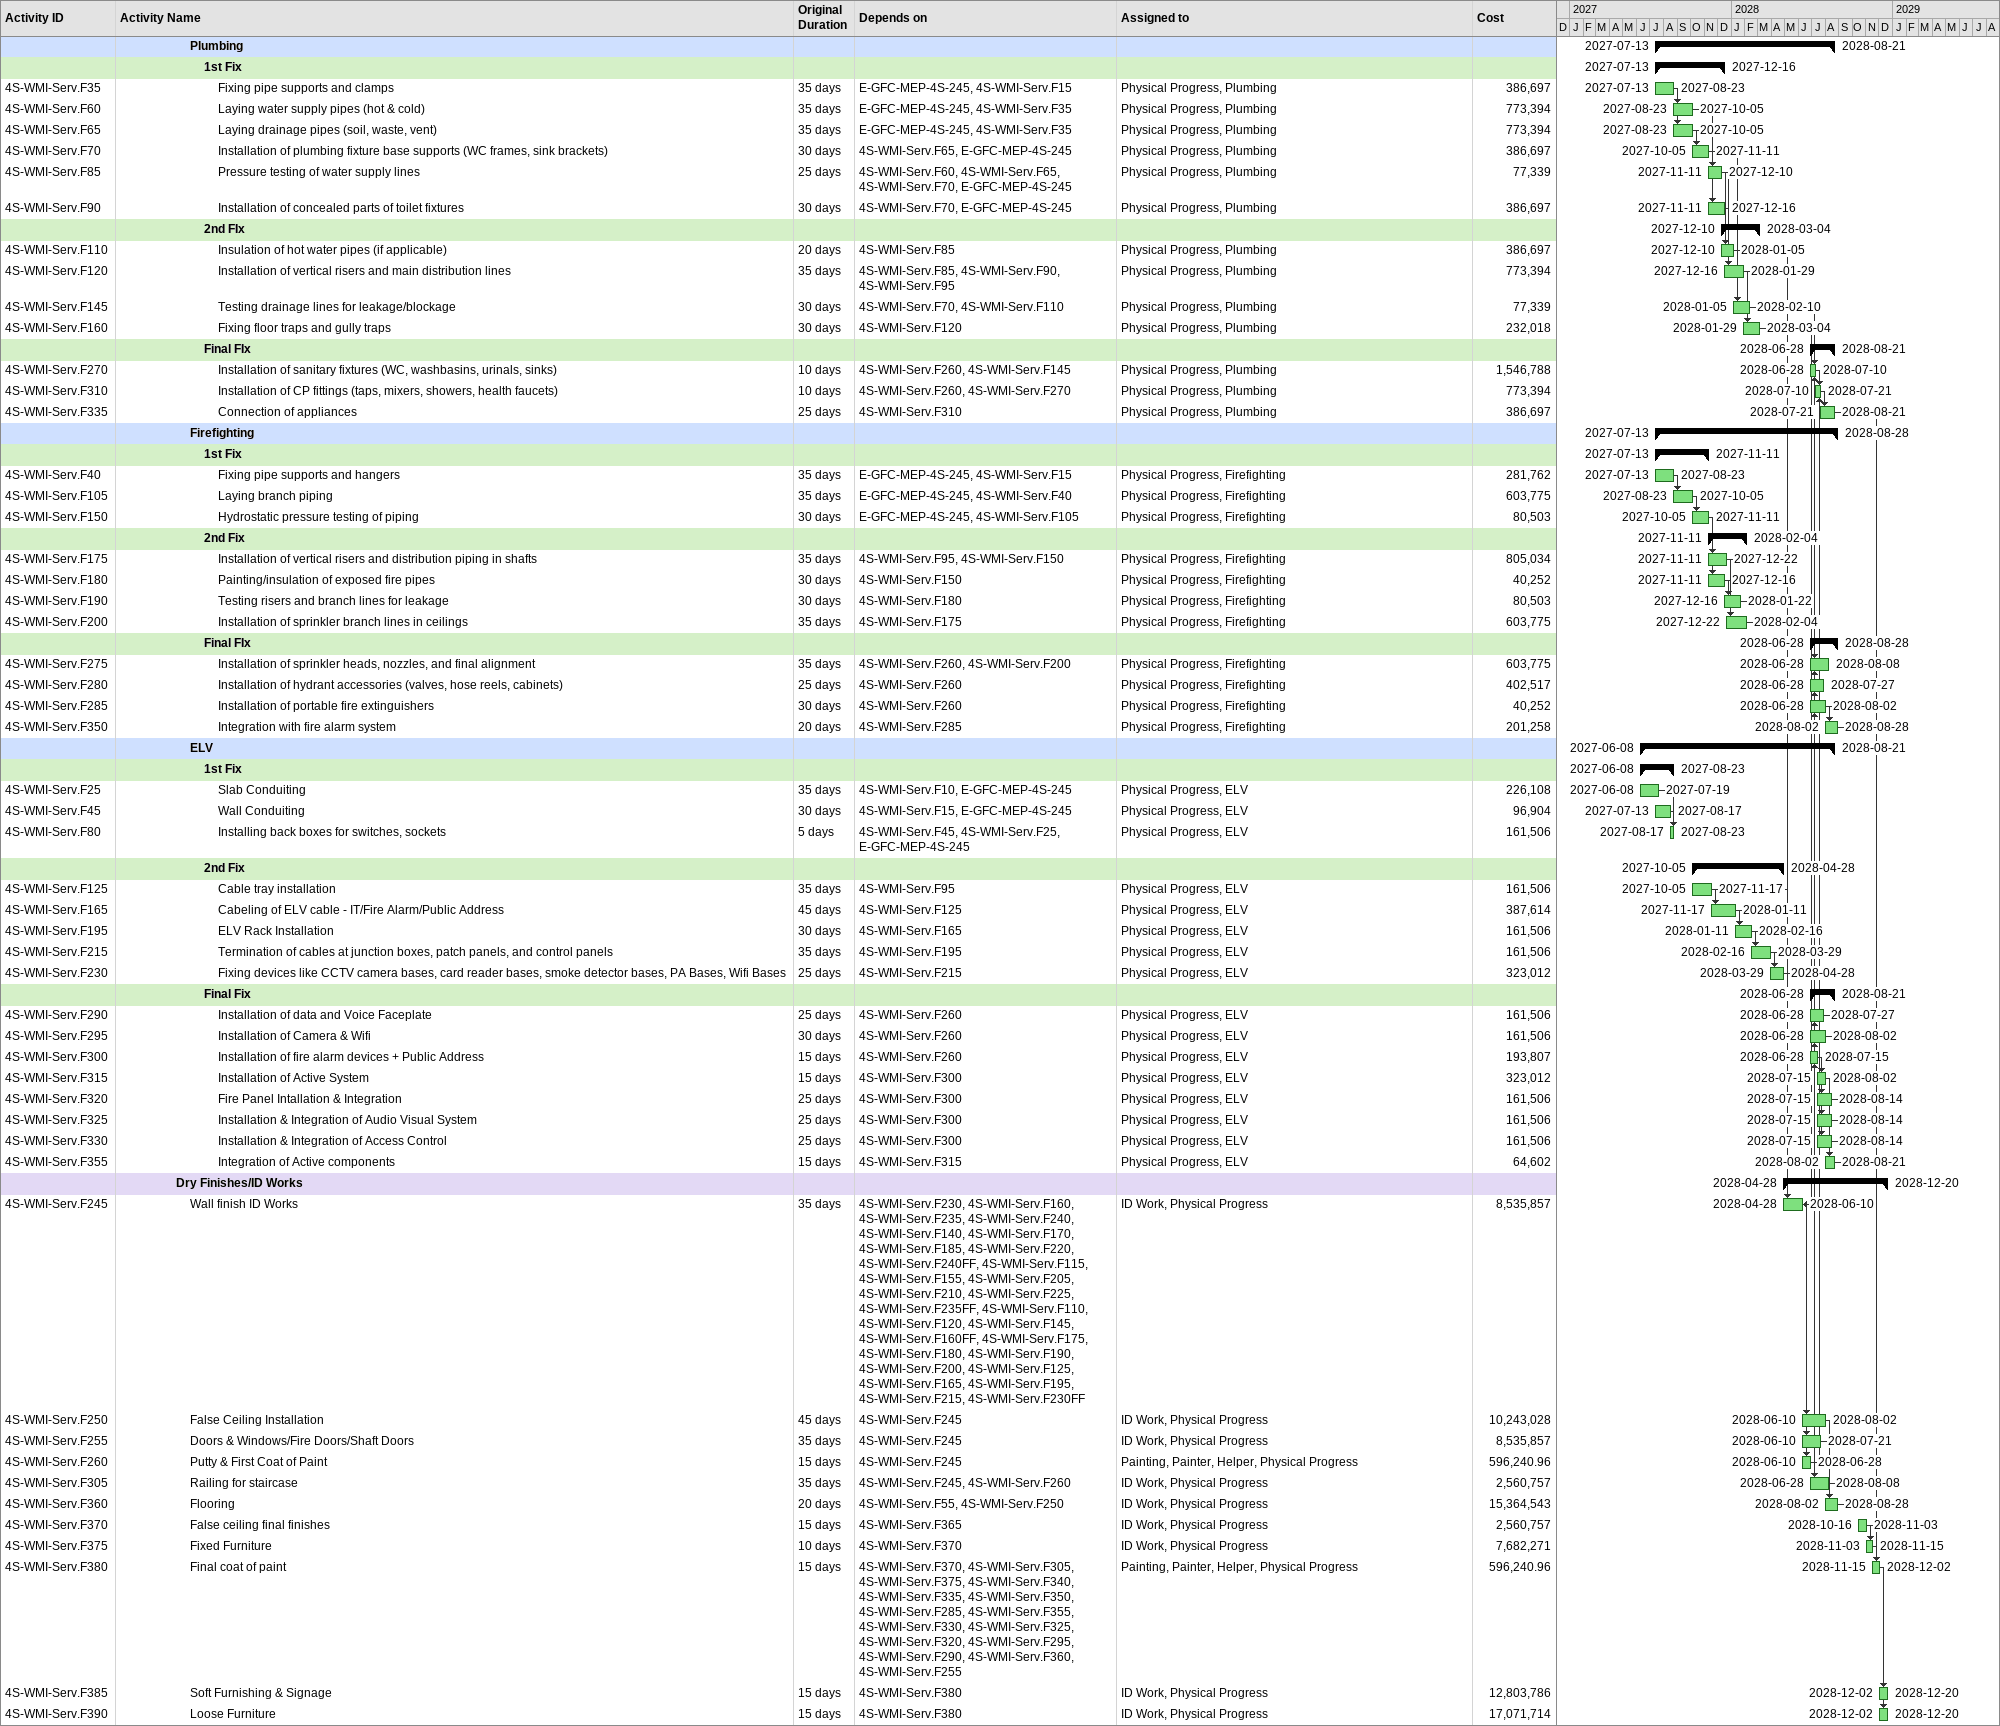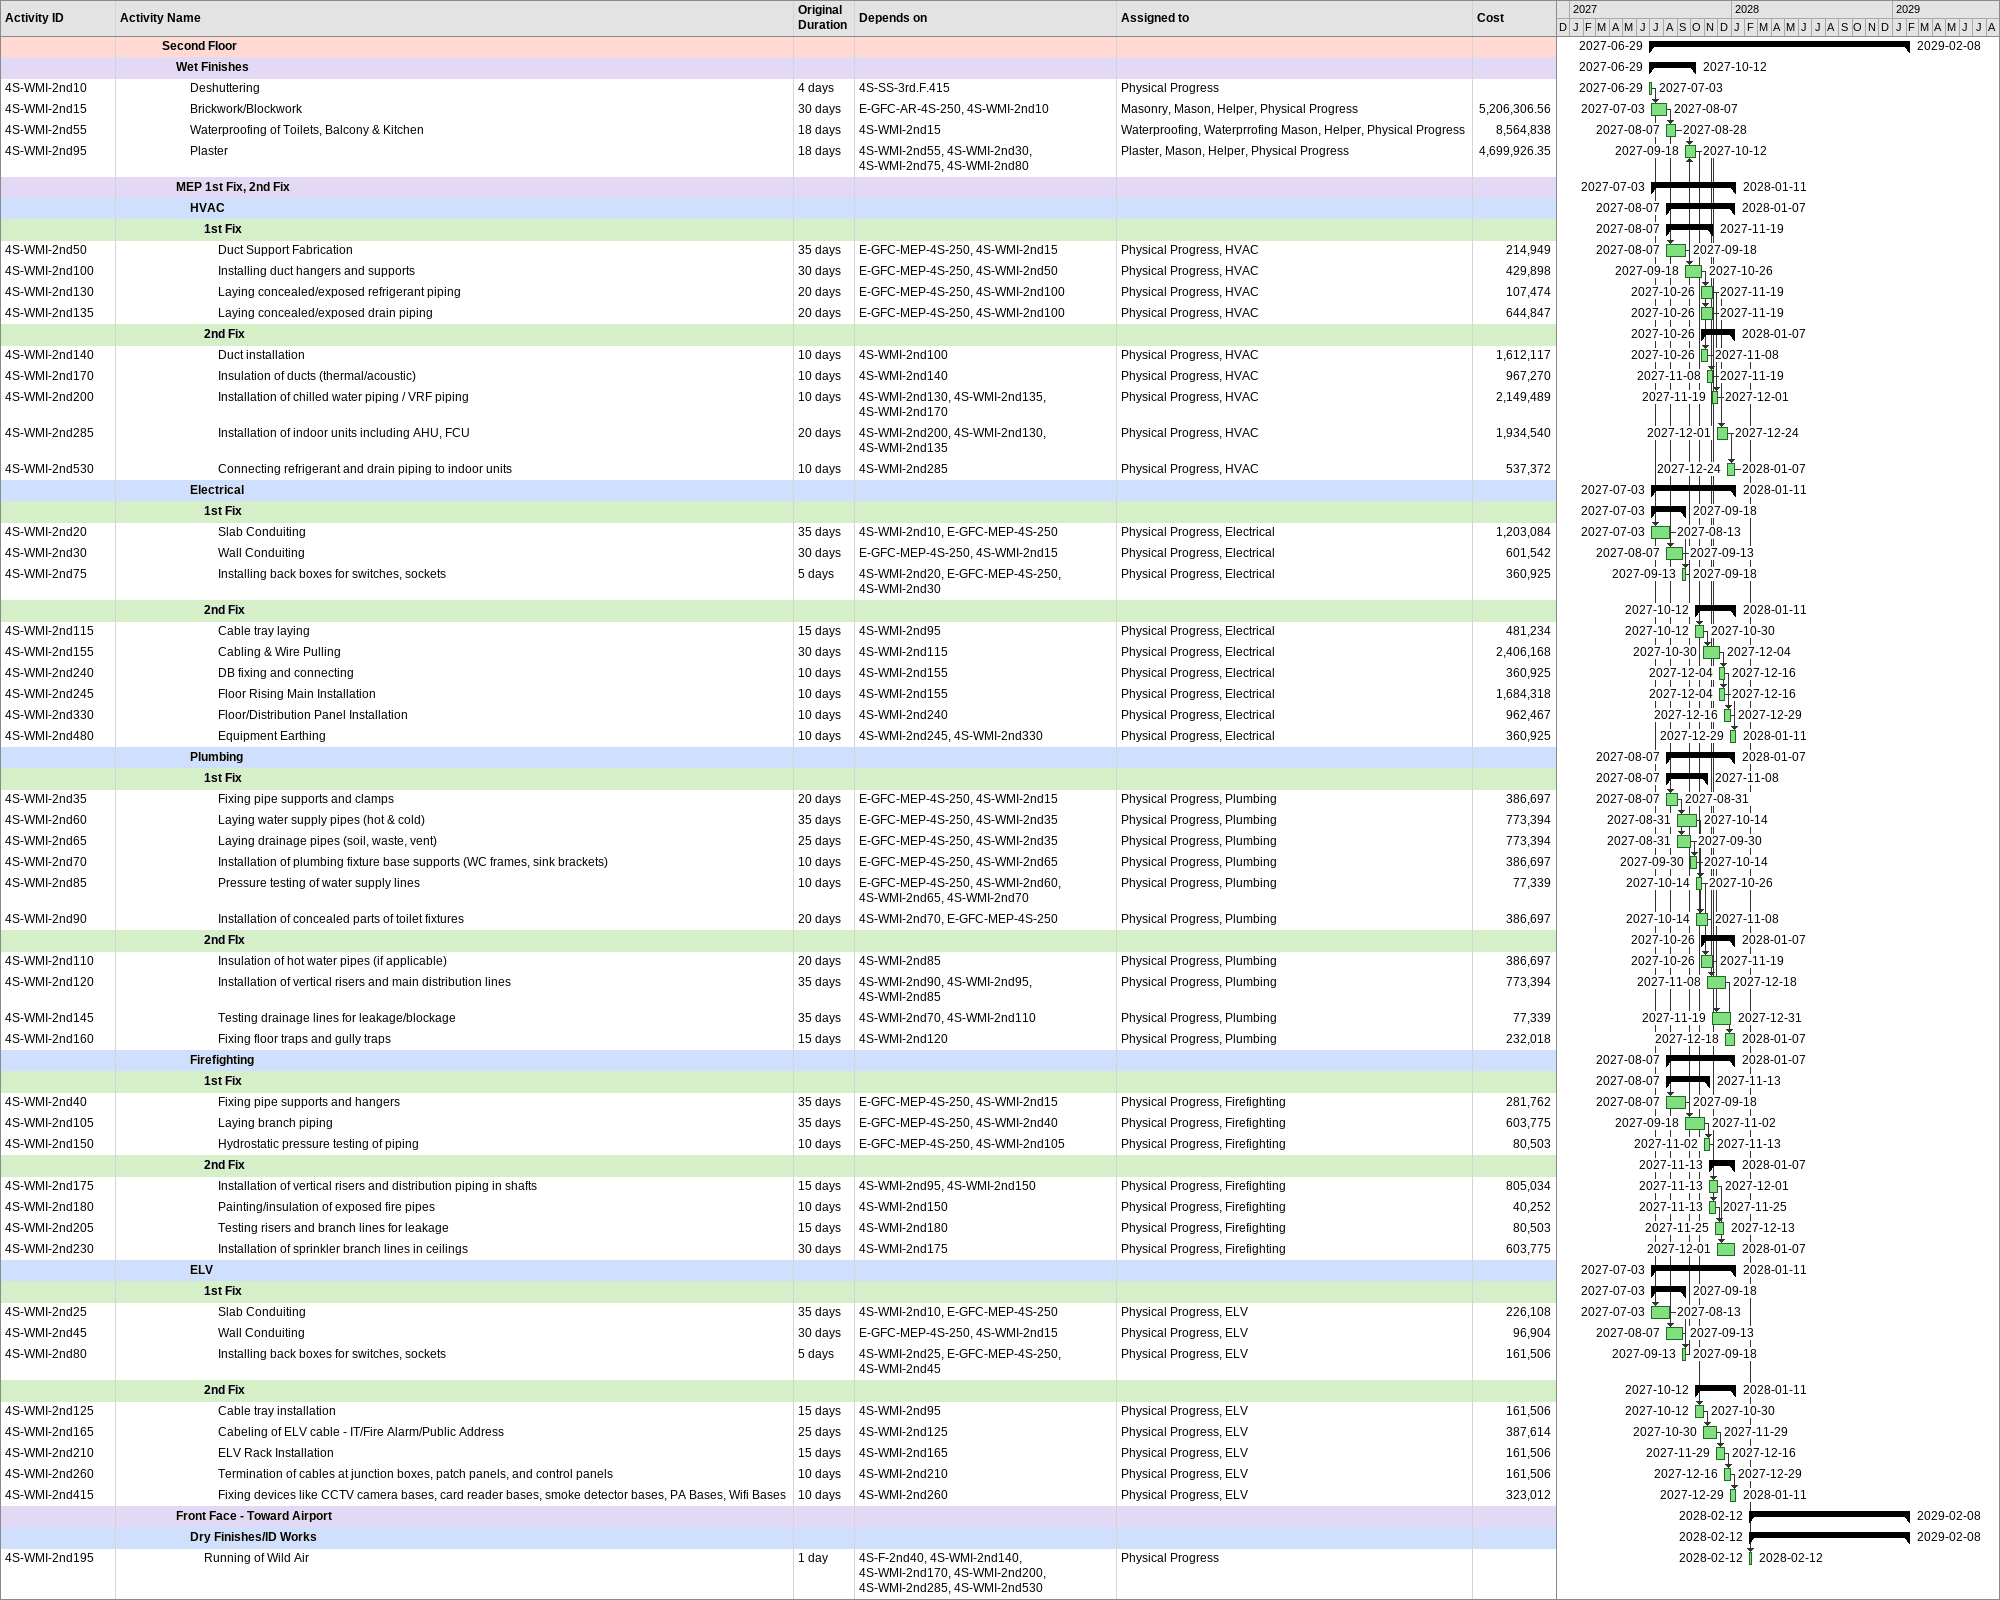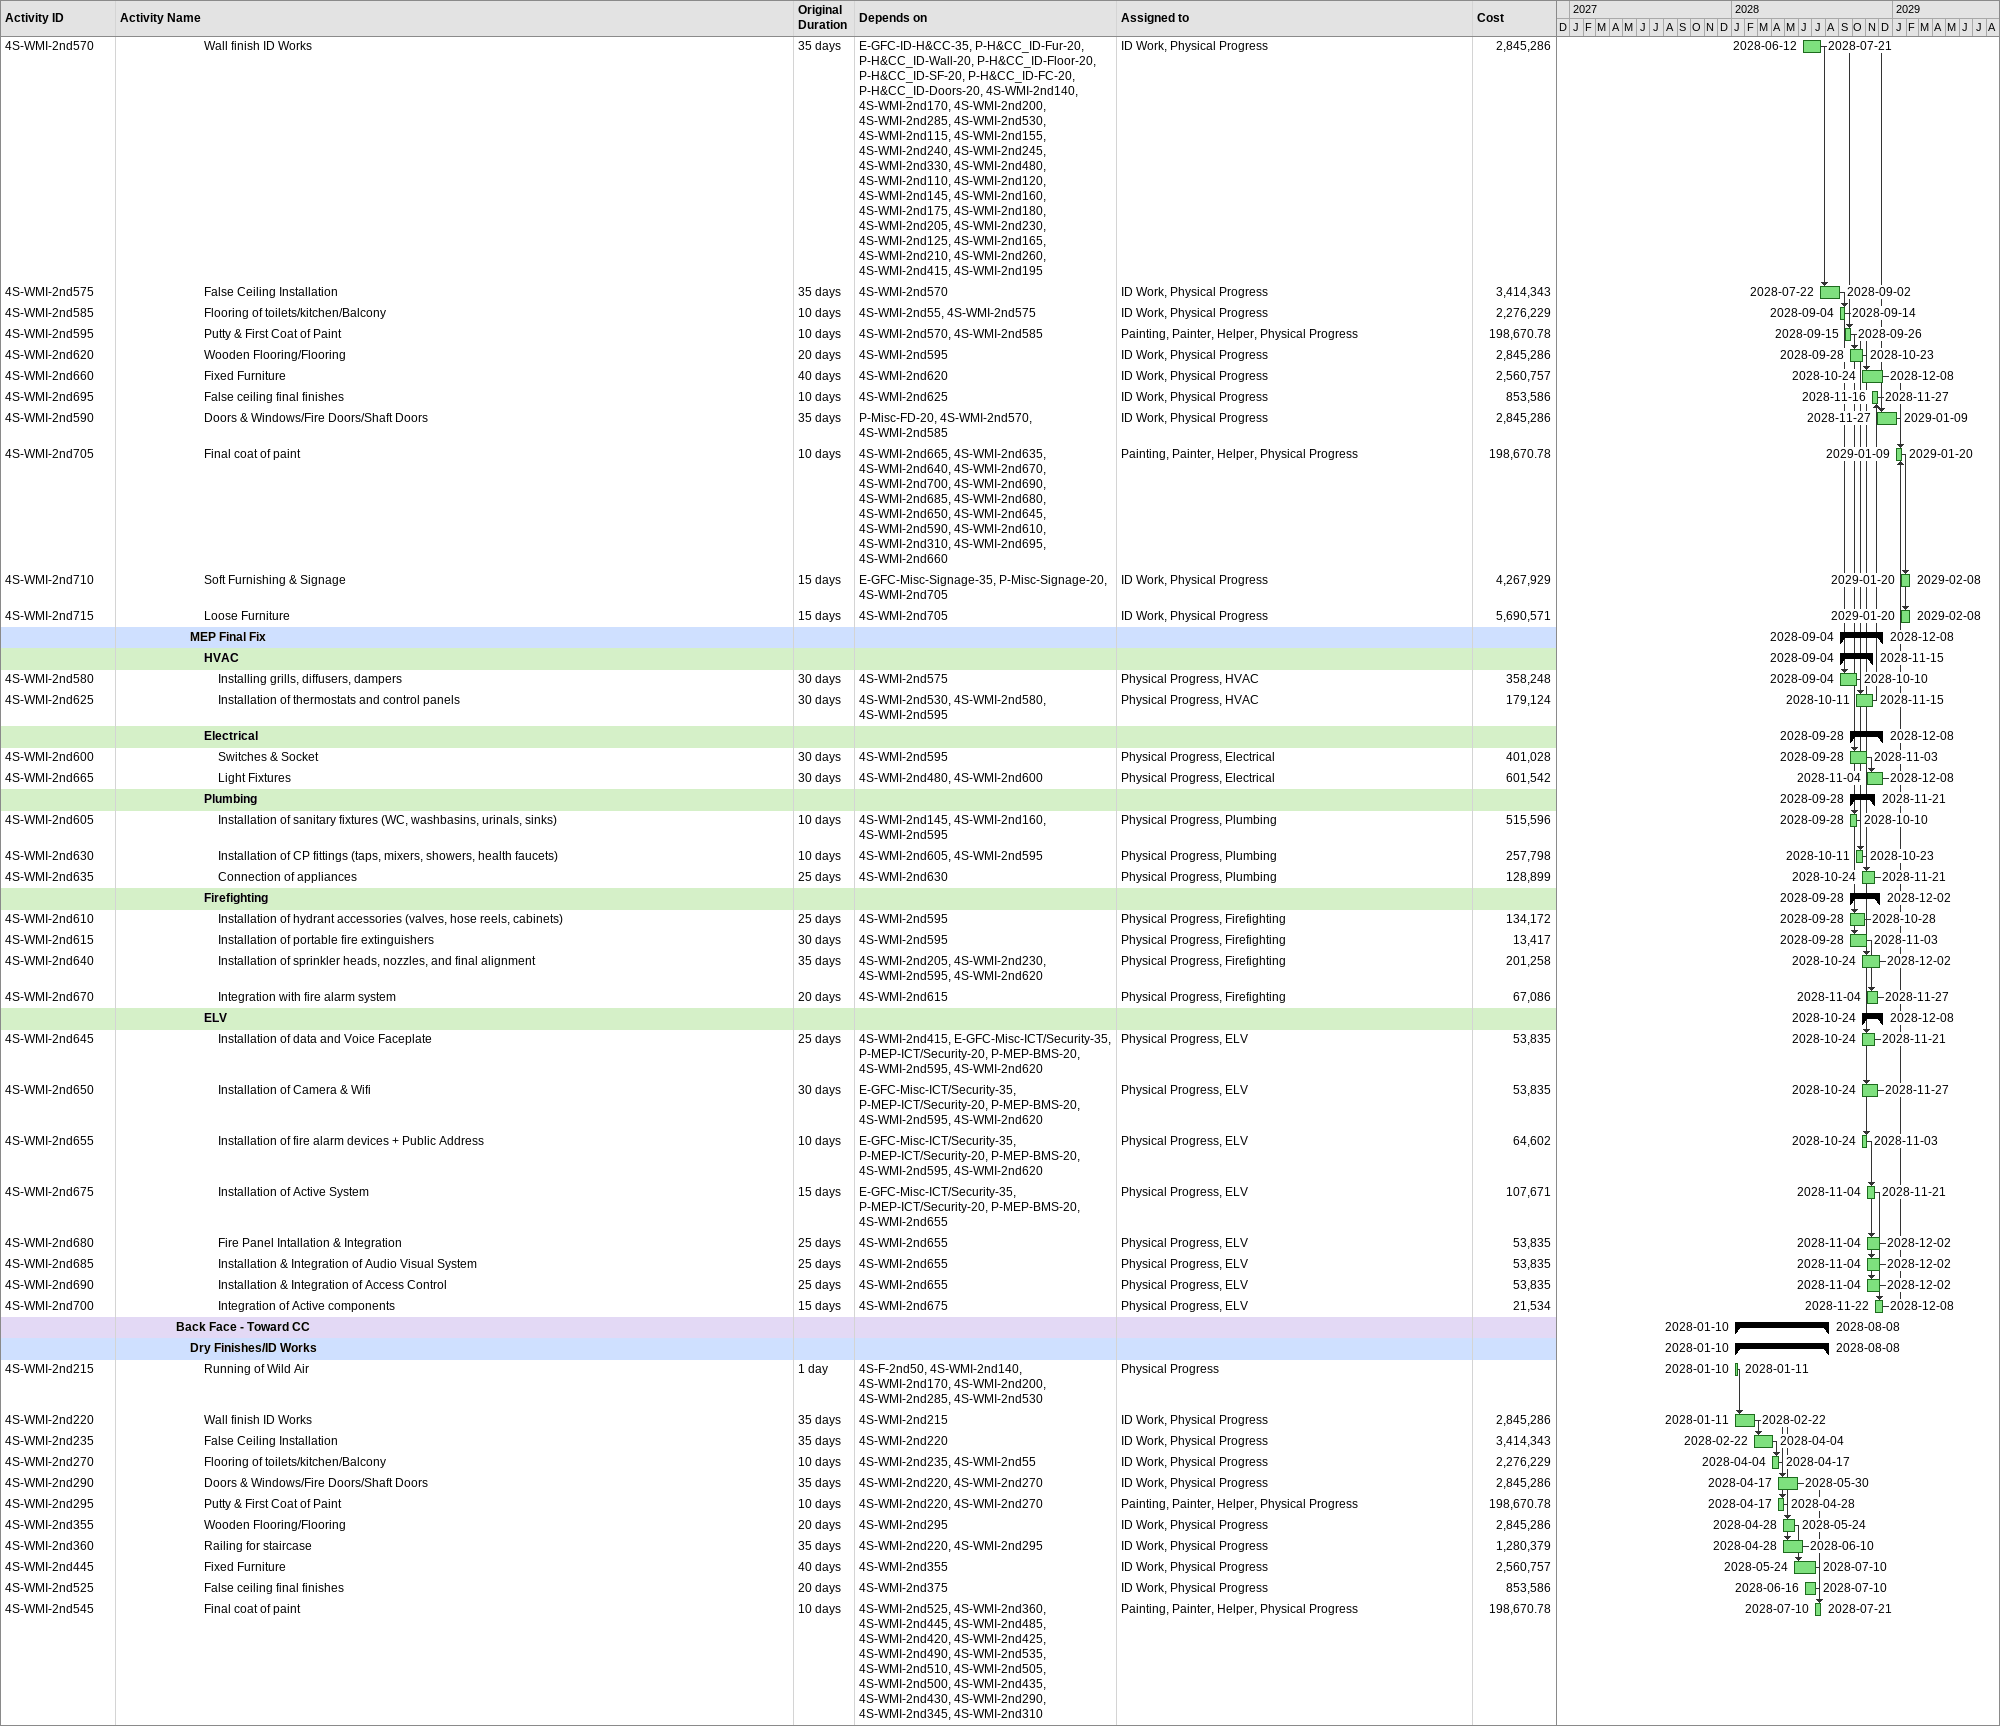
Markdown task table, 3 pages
| ID | Level | Task | Original duration | Start | Finish | Predecessors | Resources | Cost |
|---|---|---|---|---|---|---|---|---|
|  | 6 | **Plumbing** |  | 2027-07-13 | 2028-08-21 |  |  |  |
|  | 7 | **1st Fix** |  | 2027-07-13 | 2027-12-16 |  |  |  |
| 4S-WMI-Serv.F35 | 8 | Fixing pipe supports and clamps | 35d | 2027-07-13 | 2027-08-23 | E-GFC-MEP-4S-245, 4S-WMI-Serv.F15 | Physical Progress, Plumbing | 386697 |
| 4S-WMI-Serv.F60 | 8 | Laying water supply pipes (hot & cold) | 35d | 2027-08-23 | 2027-10-05 | E-GFC-MEP-4S-245, 4S-WMI-Serv.F35 | Physical Progress, Plumbing | 773394 |
| 4S-WMI-Serv.F65 | 8 | Laying drainage pipes (soil, waste, vent) | 35d | 2027-08-23 | 2027-10-05 | E-GFC-MEP-4S-245, 4S-WMI-Serv.F35 | Physical Progress, Plumbing | 773394 |
| 4S-WMI-Serv.F70 | 8 | Installation of plumbing fixture base supports (WC frames, sink brackets) | 30d | 2027-10-05 | 2027-11-11 | 4S-WMI-Serv.F65, E-GFC-MEP-4S-245 | Physical Progress, Plumbing | 386697 |
| 4S-WMI-Serv.F85 | 8 | Pressure testing of water supply lines | 25d | 2027-11-11 | 2027-12-10 | 4S-WMI-Serv.F60, 4S-WMI-Serv.F65, 4S-WMI-Serv.F70, E-GFC-MEP-4S-245 | Physical Progress, Plumbing | 77339 |
| 4S-WMI-Serv.F90 | 8 | Installation of concealed parts of toilet fixtures | 30d | 2027-11-11 | 2027-12-16 | 4S-WMI-Serv.F70, E-GFC-MEP-4S-245 | Physical Progress, Plumbing | 386697 |
|  | 7 | **2nd FIx** |  | 2027-12-10 | 2028-03-04 |  |  |  |
| 4S-WMI-Serv.F110 | 8 | Insulation of hot water pipes (if applicable) | 20d | 2027-12-10 | 2028-01-05 | 4S-WMI-Serv.F85 | Physical Progress, Plumbing | 386697 |
| 4S-WMI-Serv.F120 | 8 | Installation of vertical risers and main distribution lines | 35d | 2027-12-16 | 2028-01-29 | 4S-WMI-Serv.F85, 4S-WMI-Serv.F90, 4S-WMI-Serv.F95 | Physical Progress, Plumbing | 773394 |
| 4S-WMI-Serv.F145 | 8 | Testing drainage lines for leakage/blockage | 30d | 2028-01-05 | 2028-02-10 | 4S-WMI-Serv.F70, 4S-WMI-Serv.F110 | Physical Progress, Plumbing | 77339 |
| 4S-WMI-Serv.F160 | 8 | Fixing floor traps and gully traps | 30d | 2028-01-29 | 2028-03-04 | 4S-WMI-Serv.F120 | Physical Progress, Plumbing | 232018 |
|  | 7 | **Final FIx** |  | 2028-06-28 | 2028-08-21 |  |  |  |
| 4S-WMI-Serv.F270 | 8 | Installation of sanitary fixtures (WC, washbasins, urinals, sinks) | 10d | 2028-06-28 | 2028-07-10 | 4S-WMI-Serv.F260, 4S-WMI-Serv.F145 | Physical Progress, Plumbing | 1546788 |
| 4S-WMI-Serv.F310 | 8 | Installation of CP fittings (taps, mixers, showers, health faucets) | 10d | 2028-07-10 | 2028-07-21 | 4S-WMI-Serv.F260, 4S-WMI-Serv.F270 | Physical Progress, Plumbing | 773394 |
| 4S-WMI-Serv.F335 | 8 | Connection of appliances | 25d | 2028-07-21 | 2028-08-21 | 4S-WMI-Serv.F310 | Physical Progress, Plumbing | 386697 |
|  | 6 | **Firefighting** |  | 2027-07-13 | 2028-08-28 |  |  |  |
|  | 7 | **1st Fix** |  | 2027-07-13 | 2027-11-11 |  |  |  |
| 4S-WMI-Serv.F40 | 8 | Fixing pipe supports and hangers | 35d | 2027-07-13 | 2027-08-23 | E-GFC-MEP-4S-245, 4S-WMI-Serv.F15 | Physical Progress, Firefighting | 281762 |
| 4S-WMI-Serv.F105 | 8 | Laying branch piping | 35d | 2027-08-23 | 2027-10-05 | E-GFC-MEP-4S-245, 4S-WMI-Serv.F40 | Physical Progress, Firefighting | 603775 |
| 4S-WMI-Serv.F150 | 8 | Hydrostatic pressure testing of piping | 30d | 2027-10-05 | 2027-11-11 | E-GFC-MEP-4S-245, 4S-WMI-Serv.F105 | Physical Progress, Firefighting | 80503 |
|  | 7 | **2nd Fix** |  | 2027-11-11 | 2028-02-04 |  |  |  |
| 4S-WMI-Serv.F175 | 8 | Installation of vertical risers and distribution piping in shafts | 35d | 2027-11-11 | 2027-12-22 | 4S-WMI-Serv.F95, 4S-WMI-Serv.F150 | Physical Progress, Firefighting | 805034 |
| 4S-WMI-Serv.F180 | 8 | Painting/insulation of exposed fire pipes | 30d | 2027-11-11 | 2027-12-16 | 4S-WMI-Serv.F150 | Physical Progress, Firefighting | 40252 |
| 4S-WMI-Serv.F190 | 8 | Testing risers and branch lines for leakage | 30d | 2027-12-16 | 2028-01-22 | 4S-WMI-Serv.F180 | Physical Progress, Firefighting | 80503 |
| 4S-WMI-Serv.F200 | 8 | Installation of sprinkler branch lines in ceilings | 35d | 2027-12-22 | 2028-02-04 | 4S-WMI-Serv.F175 | Physical Progress, Firefighting | 603775 |
|  | 7 | **Final FIx** |  | 2028-06-28 | 2028-08-28 |  |  |  |
| 4S-WMI-Serv.F275 | 8 | Installation of sprinkler heads, nozzles, and final alignment | 35d | 2028-06-28 | 2028-08-08 | 4S-WMI-Serv.F260, 4S-WMI-Serv.F200 | Physical Progress, Firefighting | 603775 |
| 4S-WMI-Serv.F280 | 8 | Installation of hydrant accessories (valves, hose reels, cabinets) | 25d | 2028-06-28 | 2028-07-27 | 4S-WMI-Serv.F260 | Physical Progress, Firefighting | 402517 |
| 4S-WMI-Serv.F285 | 8 | Installation of portable fire extinguishers | 30d | 2028-06-28 | 2028-08-02 | 4S-WMI-Serv.F260 | Physical Progress, Firefighting | 40252 |
| 4S-WMI-Serv.F350 | 8 | Integration with fire alarm system | 20d | 2028-08-02 | 2028-08-28 | 4S-WMI-Serv.F285 | Physical Progress, Firefighting | 201258 |
|  | 6 | **ELV** |  | 2027-06-08 | 2028-08-21 |  |  |  |
|  | 7 | **1st Fix** |  | 2027-06-08 | 2027-08-23 |  |  |  |
| 4S-WMI-Serv.F25 | 8 | Slab Conduiting | 35d | 2027-06-08 | 2027-07-19 | 4S-WMI-Serv.F10, E-GFC-MEP-4S-245 | Physical Progress, ELV | 226108 |
| 4S-WMI-Serv.F45 | 8 | Wall Conduiting | 30d | 2027-07-13 | 2027-08-17 | 4S-WMI-Serv.F15, E-GFC-MEP-4S-245 | Physical Progress, ELV | 96904 |
| 4S-WMI-Serv.F80 | 8 | Installing back boxes for switches, sockets | 5d | 2027-08-17 | 2027-08-23 | 4S-WMI-Serv.F45, 4S-WMI-Serv.F25, E-GFC-MEP-4S-245 | Physical Progress, ELV | 161506 |
|  | 7 | **2nd Fix** |  | 2027-10-05 | 2028-04-28 |  |  |  |
| 4S-WMI-Serv.F125 | 8 | Cable tray installation | 35d | 2027-10-05 | 2027-11-17 | 4S-WMI-Serv.F95 | Physical Progress, ELV | 161506 |
| 4S-WMI-Serv.F165 | 8 | Cabeling of ELV cable - IT/Fire Alarm/Public Address | 45d | 2027-11-17 | 2028-01-11 | 4S-WMI-Serv.F125 | Physical Progress, ELV | 387614 |
| 4S-WMI-Serv.F195 | 8 | ELV Rack Installation | 30d | 2028-01-11 | 2028-02-16 | 4S-WMI-Serv.F165 | Physical Progress, ELV | 161506 |
| 4S-WMI-Serv.F215 | 8 | Termination of cables at junction boxes, patch panels, and control panels | 35d | 2028-02-16 | 2028-03-29 | 4S-WMI-Serv.F195 | Physical Progress, ELV | 161506 |
| 4S-WMI-Serv.F230 | 8 | Fixing devices like CCTV camera bases, card reader bases, smoke detector bases, PA Bases, Wifi Bases | 25d | 2028-03-29 | 2028-04-28 | 4S-WMI-Serv.F215 | Physical Progress, ELV | 323012 |
|  | 7 | **Final Fix** |  | 2028-06-28 | 2028-08-21 |  |  |  |
| 4S-WMI-Serv.F290 | 8 | Installation of data and Voice Faceplate | 25d | 2028-06-28 | 2028-07-27 | 4S-WMI-Serv.F260 | Physical Progress, ELV | 161506 |
| 4S-WMI-Serv.F295 | 8 | Installation of Camera & Wifi | 30d | 2028-06-28 | 2028-08-02 | 4S-WMI-Serv.F260 | Physical Progress, ELV | 161506 |
| 4S-WMI-Serv.F300 | 8 | Installation of fire alarm devices + Public Address | 15d | 2028-06-28 | 2028-07-15 | 4S-WMI-Serv.F260 | Physical Progress, ELV | 193807 |
| 4S-WMI-Serv.F315 | 8 | Installation of Active System | 15d | 2028-07-15 | 2028-08-02 | 4S-WMI-Serv.F300 | Physical Progress, ELV | 323012 |
| 4S-WMI-Serv.F320 | 8 | Fire Panel Intallation & Integration | 25d | 2028-07-15 | 2028-08-14 | 4S-WMI-Serv.F300 | Physical Progress, ELV | 161506 |
| 4S-WMI-Serv.F325 | 8 | Installation & Integration of Audio Visual System | 25d | 2028-07-15 | 2028-08-14 | 4S-WMI-Serv.F300 | Physical Progress, ELV | 161506 |
| 4S-WMI-Serv.F330 | 8 | Installation & Integration of Access Control | 25d | 2028-07-15 | 2028-08-14 | 4S-WMI-Serv.F300 | Physical Progress, ELV | 161506 |
| 4S-WMI-Serv.F355 | 8 | Integration of Active components | 15d | 2028-08-02 | 2028-08-21 | 4S-WMI-Serv.F315 | Physical Progress, ELV | 64602 |
|  | 5 | **Dry Finishes/ID Works** |  | 2028-04-28 | 2028-12-20 |  |  |  |
| 4S-WMI-Serv.F245 | 6 | Wall finish ID Works | 35d | 2028-04-28 | 2028-06-10 | 4S-WMI-Serv.F230, 4S-WMI-Serv.F160, 4S-WMI-Serv.F235, 4S-WMI-Serv.F240, 4S-WMI-Serv.F140, 4S-WMI-Serv.F170, 4S-WMI-Serv.F185, 4S-WMI-Serv.F220, 4S-WMI-Serv.F240FF, 4S-WMI-Serv.F115, 4S-WMI-Serv.F155, 4S-WMI-Serv.F205, 4S-WMI-Serv.F210, 4S-WMI-Serv.F225, 4S-WMI-Serv.F235FF, 4S-WMI-Serv.F110, 4S-WMI-Serv.F120, 4S-WMI-Serv.F145, 4S-WMI-Serv.F160FF, 4S-WMI-Serv.F175, 4S-WMI-Serv.F180, 4S-WMI-Serv.F190, 4S-WMI-Serv.F200, 4S-WMI-Serv.F125, 4S-WMI-Serv.F165, 4S-WMI-Serv.F195, 4S-WMI-Serv.F215, 4S-WMI-Serv.F230FF | ID Work, Physical Progress | 8535857 |
| 4S-WMI-Serv.F250 | 6 | False Ceiling Installation | 45d | 2028-06-10 | 2028-08-02 | 4S-WMI-Serv.F245 | ID Work, Physical Progress | 10243028 |
| 4S-WMI-Serv.F255 | 6 | Doors & Windows/Fire Doors/Shaft Doors | 35d | 2028-06-10 | 2028-07-21 | 4S-WMI-Serv.F245 | ID Work, Physical Progress | 8535857 |
| 4S-WMI-Serv.F260 | 6 | Putty & First Coat of Paint | 15d | 2028-06-10 | 2028-06-28 | 4S-WMI-Serv.F245 | Painting, Painter, Helper, Physical Progress | 596240.96 |
| 4S-WMI-Serv.F305 | 6 | Railing for staircase | 35d | 2028-06-28 | 2028-08-08 | 4S-WMI-Serv.F245, 4S-WMI-Serv.F260 | ID Work, Physical Progress | 2560757 |
| 4S-WMI-Serv.F360 | 6 | Flooring | 20d | 2028-08-02 | 2028-08-28 | 4S-WMI-Serv.F55, 4S-WMI-Serv.F250 | ID Work, Physical Progress | 15364543 |
| 4S-WMI-Serv.F370 | 6 | False ceiling final finishes | 15d | 2028-10-16 | 2028-11-03 | 4S-WMI-Serv.F365 | ID Work, Physical Progress | 2560757 |
| 4S-WMI-Serv.F375 | 6 | Fixed Furniture | 10d | 2028-11-03 | 2028-11-15 | 4S-WMI-Serv.F370 | ID Work, Physical Progress | 7682271 |
| 4S-WMI-Serv.F380 | 6 | Final coat of paint | 15d | 2028-11-15 | 2028-12-02 | 4S-WMI-Serv.F370, 4S-WMI-Serv.F305, 4S-WMI-Serv.F375, 4S-WMI-Serv.F340, 4S-WMI-Serv.F335, 4S-WMI-Serv.F350, 4S-WMI-Serv.F285, 4S-WMI-Serv.F355, 4S-WMI-Serv.F330, 4S-WMI-Serv.F325, 4S-WMI-Serv.F320, 4S-WMI-Serv.F295, 4S-WMI-Serv.F290, 4S-WMI-Serv.F360, 4S-WMI-Serv.F255 | Painting, Painter, Helper, Physical Progress | 596240.96 |
| 4S-WMI-Serv.F385 | 6 | Soft Furnishing & Signage | 15d | 2028-12-02 | 2028-12-20 | 4S-WMI-Serv.F380 | ID Work, Physical Progress | 12803786 |
| 4S-WMI-Serv.F390 | 6 | Loose Furniture | 15d | 2028-12-02 | 2028-12-20 | 4S-WMI-Serv.F380 | ID Work, Physical Progress | 17071714 |
|  | 4 | **Second Floor** |  | 2027-06-29 | 2029-02-08 |  |  |  |
|  | 5 | **Wet Finishes** |  | 2027-06-29 | 2027-10-12 |  |  |  |
| 4S-WMI-2nd10 | 6 | Deshuttering | 4d | 2027-06-29 | 2027-07-03 | 4S-SS-3rd.F.415 | Physical Progress |  |
| 4S-WMI-2nd15 | 6 | Brickwork/Blockwork | 30d | 2027-07-03 | 2027-08-07 | E-GFC-AR-4S-250, 4S-WMI-2nd10 | Masonry, Mason, Helper, Physical Progress | 5206306.56 |
| 4S-WMI-2nd55 | 6 | Waterproofing of Toilets, Balcony & Kitchen | 18d | 2027-08-07 | 2027-08-28 | 4S-WMI-2nd15 | Waterproofing, Waterprrofing Mason, Helper, Physical Progress | 8564838 |
| 4S-WMI-2nd95 | 6 | Plaster | 18d | 2027-09-18 | 2027-10-12 | 4S-WMI-2nd55, 4S-WMI-2nd30, 4S-WMI-2nd75, 4S-WMI-2nd80 | Plaster, Mason, Helper, Physical Progress | 4699926.35 |
|  | 5 | **MEP 1st Fix, 2nd Fix** |  | 2027-07-03 | 2028-01-11 |  |  |  |
|  | 6 | **HVAC** |  | 2027-08-07 | 2028-01-07 |  |  |  |
|  | 7 | **1st Fix** |  | 2027-08-07 | 2027-11-19 |  |  |  |
| 4S-WMI-2nd50 | 8 | Duct Support Fabrication | 35d | 2027-08-07 | 2027-09-18 | E-GFC-MEP-4S-250, 4S-WMI-2nd15 | Physical Progress, HVAC | 214949 |
| 4S-WMI-2nd100 | 8 | Installing duct hangers and supports | 30d | 2027-09-18 | 2027-10-26 | E-GFC-MEP-4S-250, 4S-WMI-2nd50 | Physical Progress, HVAC | 429898 |
| 4S-WMI-2nd130 | 8 | Laying concealed/exposed refrigerant piping | 20d | 2027-10-26 | 2027-11-19 | E-GFC-MEP-4S-250, 4S-WMI-2nd100 | Physical Progress, HVAC | 107474 |
| 4S-WMI-2nd135 | 8 | Laying concealed/exposed drain piping | 20d | 2027-10-26 | 2027-11-19 | E-GFC-MEP-4S-250, 4S-WMI-2nd100 | Physical Progress, HVAC | 644847 |
|  | 7 | **2nd Fix** |  | 2027-10-26 | 2028-01-07 |  |  |  |
| 4S-WMI-2nd140 | 8 | Duct installation | 10d | 2027-10-26 | 2027-11-08 | 4S-WMI-2nd100 | Physical Progress, HVAC | 1612117 |
| 4S-WMI-2nd170 | 8 | Insulation of ducts (thermal/acoustic) | 10d | 2027-11-08 | 2027-11-19 | 4S-WMI-2nd140 | Physical Progress, HVAC | 967270 |
| 4S-WMI-2nd200 | 8 | Installation of chilled water piping / VRF piping | 10d | 2027-11-19 | 2027-12-01 | 4S-WMI-2nd130, 4S-WMI-2nd135, 4S-WMI-2nd170 | Physical Progress, HVAC | 2149489 |
| 4S-WMI-2nd285 | 8 | Installation of indoor units including AHU, FCU | 20d | 2027-12-01 | 2027-12-24 | 4S-WMI-2nd200, 4S-WMI-2nd130, 4S-WMI-2nd135 | Physical Progress, HVAC | 1934540 |
| 4S-WMI-2nd530 | 8 | Connecting refrigerant and drain piping to indoor units | 10d | 2027-12-24 | 2028-01-07 | 4S-WMI-2nd285 | Physical Progress, HVAC | 537372 |
|  | 6 | **Electrical** |  | 2027-07-03 | 2028-01-11 |  |  |  |
|  | 7 | **1st Fix** |  | 2027-07-03 | 2027-09-18 |  |  |  |
| 4S-WMI-2nd20 | 8 | Slab Conduiting | 35d | 2027-07-03 | 2027-08-13 | 4S-WMI-2nd10, E-GFC-MEP-4S-250 | Physical Progress, Electrical | 1203084 |
| 4S-WMI-2nd30 | 8 | Wall Conduiting | 30d | 2027-08-07 | 2027-09-13 | E-GFC-MEP-4S-250, 4S-WMI-2nd15 | Physical Progress, Electrical | 601542 |
| 4S-WMI-2nd75 | 8 | Installing back boxes for switches, sockets | 5d | 2027-09-13 | 2027-09-18 | 4S-WMI-2nd20, E-GFC-MEP-4S-250, 4S-WMI-2nd30 | Physical Progress, Electrical | 360925 |
|  | 7 | **2nd Fix** |  | 2027-10-12 | 2028-01-11 |  |  |  |
| 4S-WMI-2nd115 | 8 | Cable tray laying | 15d | 2027-10-12 | 2027-10-30 | 4S-WMI-2nd95 | Physical Progress, Electrical | 481234 |
| 4S-WMI-2nd155 | 8 | Cabling & Wire Pulling | 30d | 2027-10-30 | 2027-12-04 | 4S-WMI-2nd115 | Physical Progress, Electrical | 2406168 |
| 4S-WMI-2nd240 | 8 | DB fixing and connecting | 10d | 2027-12-04 | 2027-12-16 | 4S-WMI-2nd155 | Physical Progress, Electrical | 360925 |
| 4S-WMI-2nd245 | 8 | Floor Rising Main Installation | 10d | 2027-12-04 | 2027-12-16 | 4S-WMI-2nd155 | Physical Progress, Electrical | 1684318 |
| 4S-WMI-2nd330 | 8 | Floor/Distribution Panel Installation | 10d | 2027-12-16 | 2027-12-29 | 4S-WMI-2nd240 | Physical Progress, Electrical | 962467 |
| 4S-WMI-2nd480 | 8 | Equipment Earthing | 10d | 2027-12-29 | 2028-01-11 | 4S-WMI-2nd245, 4S-WMI-2nd330 | Physical Progress, Electrical | 360925 |
|  | 6 | **Plumbing** |  | 2027-08-07 | 2028-01-07 |  |  |  |
|  | 7 | **1st Fix** |  | 2027-08-07 | 2027-11-08 |  |  |  |
| 4S-WMI-2nd35 | 8 | Fixing pipe supports and clamps | 20d | 2027-08-07 | 2027-08-31 | E-GFC-MEP-4S-250, 4S-WMI-2nd15 | Physical Progress, Plumbing | 386697 |
| 4S-WMI-2nd60 | 8 | Laying water supply pipes (hot & cold) | 35d | 2027-08-31 | 2027-10-14 | E-GFC-MEP-4S-250, 4S-WMI-2nd35 | Physical Progress, Plumbing | 773394 |
| 4S-WMI-2nd65 | 8 | Laying drainage pipes (soil, waste, vent) | 25d | 2027-08-31 | 2027-09-30 | E-GFC-MEP-4S-250, 4S-WMI-2nd35 | Physical Progress, Plumbing | 773394 |
| 4S-WMI-2nd70 | 8 | Installation of plumbing fixture base supports (WC frames, sink brackets) | 10d | 2027-09-30 | 2027-10-14 | E-GFC-MEP-4S-250, 4S-WMI-2nd65 | Physical Progress, Plumbing | 386697 |
| 4S-WMI-2nd85 | 8 | Pressure testing of water supply lines | 10d | 2027-10-14 | 2027-10-26 | E-GFC-MEP-4S-250, 4S-WMI-2nd60, 4S-WMI-2nd65, 4S-WMI-2nd70 | Physical Progress, Plumbing | 77339 |
| 4S-WMI-2nd90 | 8 | Installation of concealed parts of toilet fixtures | 20d | 2027-10-14 | 2027-11-08 | 4S-WMI-2nd70, E-GFC-MEP-4S-250 | Physical Progress, Plumbing | 386697 |
|  | 7 | **2nd FIx** |  | 2027-10-26 | 2028-01-07 |  |  |  |
| 4S-WMI-2nd110 | 8 | Insulation of hot water pipes (if applicable) | 20d | 2027-10-26 | 2027-11-19 | 4S-WMI-2nd85 | Physical Progress, Plumbing | 386697 |
| 4S-WMI-2nd120 | 8 | Installation of vertical risers and main distribution lines | 35d | 2027-11-08 | 2027-12-18 | 4S-WMI-2nd90, 4S-WMI-2nd95, 4S-WMI-2nd85 | Physical Progress, Plumbing | 773394 |
| 4S-WMI-2nd145 | 8 | Testing drainage lines for leakage/blockage | 35d | 2027-11-19 | 2027-12-31 | 4S-WMI-2nd70, 4S-WMI-2nd110 | Physical Progress, Plumbing | 77339 |
| 4S-WMI-2nd160 | 8 | Fixing floor traps and gully traps | 15d | 2027-12-18 | 2028-01-07 | 4S-WMI-2nd120 | Physical Progress, Plumbing | 232018 |
|  | 6 | **Firefighting** |  | 2027-08-07 | 2028-01-07 |  |  |  |
|  | 7 | **1st Fix** |  | 2027-08-07 | 2027-11-13 |  |  |  |
| 4S-WMI-2nd40 | 8 | Fixing pipe supports and hangers | 35d | 2027-08-07 | 2027-09-18 | E-GFC-MEP-4S-250, 4S-WMI-2nd15 | Physical Progress, Firefighting | 281762 |
| 4S-WMI-2nd105 | 8 | Laying branch piping | 35d | 2027-09-18 | 2027-11-02 | E-GFC-MEP-4S-250, 4S-WMI-2nd40 | Physical Progress, Firefighting | 603775 |
| 4S-WMI-2nd150 | 8 | Hydrostatic pressure testing of piping | 10d | 2027-11-02 | 2027-11-13 | E-GFC-MEP-4S-250, 4S-WMI-2nd105 | Physical Progress, Firefighting | 80503 |
|  | 7 | **2nd Fix** |  | 2027-11-13 | 2028-01-07 |  |  |  |
| 4S-WMI-2nd175 | 8 | Installation of vertical risers and distribution piping in shafts | 15d | 2027-11-13 | 2027-12-01 | 4S-WMI-2nd95, 4S-WMI-2nd150 | Physical Progress, Firefighting | 805034 |
| 4S-WMI-2nd180 | 8 | Painting/insulation of exposed fire pipes | 10d | 2027-11-13 | 2027-11-25 | 4S-WMI-2nd150 | Physical Progress, Firefighting | 40252 |
| 4S-WMI-2nd205 | 8 | Testing risers and branch lines for leakage | 15d | 2027-11-25 | 2027-12-13 | 4S-WMI-2nd180 | Physical Progress, Firefighting | 80503 |
| 4S-WMI-2nd230 | 8 | Installation of sprinkler branch lines in ceilings | 30d | 2027-12-01 | 2028-01-07 | 4S-WMI-2nd175 | Physical Progress, Firefighting | 603775 |
|  | 6 | **ELV** |  | 2027-07-03 | 2028-01-11 |  |  |  |
|  | 7 | **1st Fix** |  | 2027-07-03 | 2027-09-18 |  |  |  |
| 4S-WMI-2nd25 | 8 | Slab Conduiting | 35d | 2027-07-03 | 2027-08-13 | 4S-WMI-2nd10, E-GFC-MEP-4S-250 | Physical Progress, ELV | 226108 |
| 4S-WMI-2nd45 | 8 | Wall Conduiting | 30d | 2027-08-07 | 2027-09-13 | E-GFC-MEP-4S-250, 4S-WMI-2nd15 | Physical Progress, ELV | 96904 |
| 4S-WMI-2nd80 | 8 | Installing back boxes for switches, sockets | 5d | 2027-09-13 | 2027-09-18 | 4S-WMI-2nd25, E-GFC-MEP-4S-250, 4S-WMI-2nd45 | Physical Progress, ELV | 161506 |
|  | 7 | **2nd Fix** |  | 2027-10-12 | 2028-01-11 |  |  |  |
| 4S-WMI-2nd125 | 8 | Cable tray installation | 15d | 2027-10-12 | 2027-10-30 | 4S-WMI-2nd95 | Physical Progress, ELV | 161506 |
| 4S-WMI-2nd165 | 8 | Cabeling of ELV cable - IT/Fire Alarm/Public Address | 25d | 2027-10-30 | 2027-11-29 | 4S-WMI-2nd125 | Physical Progress, ELV | 387614 |
| 4S-WMI-2nd210 | 8 | ELV Rack Installation | 15d | 2027-11-29 | 2027-12-16 | 4S-WMI-2nd165 | Physical Progress, ELV | 161506 |
| 4S-WMI-2nd260 | 8 | Termination of cables at junction boxes, patch panels, and control panels | 10d | 2027-12-16 | 2027-12-29 | 4S-WMI-2nd210 | Physical Progress, ELV | 161506 |
| 4S-WMI-2nd415 | 8 | Fixing devices like CCTV camera bases, card reader bases, smoke detector bases, PA Bases, Wifi Bases | 10d | 2027-12-29 | 2028-01-11 | 4S-WMI-2nd260 | Physical Progress, ELV | 323012 |
|  | 5 | **Front Face - Toward Airport** |  | 2028-02-12 | 2029-02-08 |  |  |  |
|  | 6 | **Dry Finishes/ID Works** |  | 2028-02-12 | 2029-02-08 |  |  |  |
| 4S-WMI-2nd195 | 7 | Running of Wild Air | 1d | 2028-02-12 | 2028-02-12 | 4S-F-2nd40, 4S-WMI-2nd140, 4S-WMI-2nd170, 4S-WMI-2nd200, 4S-WMI-2nd285, 4S-WMI-2nd530 | Physical Progress |  |
| 4S-WMI-2nd570 | 7 | Wall finish ID Works | 35d | 2028-06-12 | 2028-07-21 | E-GFC-ID-H&CC-35, P-H&CC_ID-Fur-20, P-H&CC_ID-Wall-20, P-H&CC_ID-Floor-20, P-H&CC_ID-SF-20, P-H&CC_ID-FC-20, P-H&CC_ID-Doors-20, 4S-WMI-2nd140, 4S-WMI-2nd170, 4S-WMI-2nd200, 4S-WMI-2nd285, 4S-WMI-2nd530, 4S-WMI-2nd115, 4S-WMI-2nd155, 4S-WMI-2nd240, 4S-WMI-2nd245, 4S-WMI-2nd330, 4S-WMI-2nd480, 4S-WMI-2nd110, 4S-WMI-2nd120, 4S-WMI-2nd145, 4S-WMI-2nd160, 4S-WMI-2nd175, 4S-WMI-2nd180, 4S-WMI-2nd205, 4S-WMI-2nd230, 4S-WMI-2nd125, 4S-WMI-2nd165, 4S-WMI-2nd210, 4S-WMI-2nd260, 4S-WMI-2nd415, 4S-WMI-2nd195 | ID Work, Physical Progress | 2845286 |
| 4S-WMI-2nd575 | 7 | False Ceiling Installation | 35d | 2028-07-22 | 2028-09-02 | 4S-WMI-2nd570 | ID Work, Physical Progress | 3414343 |
| 4S-WMI-2nd585 | 7 | Flooring of toilets/kitchen/Balcony | 10d | 2028-09-04 | 2028-09-14 | 4S-WMI-2nd55, 4S-WMI-2nd575 | ID Work, Physical Progress | 2276229 |
| 4S-WMI-2nd595 | 7 | Putty & First Coat of Paint | 10d | 2028-09-15 | 2028-09-26 | 4S-WMI-2nd570, 4S-WMI-2nd585 | Painting, Painter, Helper, Physical Progress | 198670.78 |
| 4S-WMI-2nd620 | 7 | Wooden Flooring/Flooring | 20d | 2028-09-28 | 2028-10-23 | 4S-WMI-2nd595 | ID Work, Physical Progress | 2845286 |
| 4S-WMI-2nd660 | 7 | Fixed Furniture | 40d | 2028-10-24 | 2028-12-08 | 4S-WMI-2nd620 | ID Work, Physical Progress | 2560757 |
| 4S-WMI-2nd695 | 7 | False ceiling final finishes | 10d | 2028-11-16 | 2028-11-27 | 4S-WMI-2nd625 | ID Work, Physical Progress | 853586 |
| 4S-WMI-2nd590 | 7 | Doors & Windows/Fire Doors/Shaft Doors | 35d | 2028-11-27 | 2029-01-09 | P-Misc-FD-20, 4S-WMI-2nd570, 4S-WMI-2nd585 | ID Work, Physical Progress | 2845286 |
| 4S-WMI-2nd705 | 7 | Final coat of paint | 10d | 2029-01-09 | 2029-01-20 | 4S-WMI-2nd665, 4S-WMI-2nd635, 4S-WMI-2nd640, 4S-WMI-2nd670, 4S-WMI-2nd700, 4S-WMI-2nd690, 4S-WMI-2nd685, 4S-WMI-2nd680, 4S-WMI-2nd650, 4S-WMI-2nd645, 4S-WMI-2nd590, 4S-WMI-2nd610, 4S-WMI-2nd310, 4S-WMI-2nd695, 4S-WMI-2nd660 | Painting, Painter, Helper, Physical Progress | 198670.78 |
| 4S-WMI-2nd710 | 7 | Soft Furnishing & Signage | 15d | 2029-01-20 | 2029-02-08 | E-GFC-Misc-Signage-35, P-Misc-Signage-20, 4S-WMI-2nd705 | ID Work, Physical Progress | 4267929 |
| 4S-WMI-2nd715 | 7 | Loose Furniture | 15d | 2029-01-20 | 2029-02-08 | 4S-WMI-2nd705 | ID Work, Physical Progress | 5690571 |
|  | 6 | **MEP Final Fix** |  | 2028-09-04 | 2028-12-08 |  |  |  |
|  | 7 | **HVAC** |  | 2028-09-04 | 2028-11-15 |  |  |  |
| 4S-WMI-2nd580 | 8 | Installing grills, diffusers, dampers | 30d | 2028-09-04 | 2028-10-10 | 4S-WMI-2nd575 | Physical Progress, HVAC | 358248 |
| 4S-WMI-2nd625 | 8 | Installation of thermostats and control panels | 30d | 2028-10-11 | 2028-11-15 | 4S-WMI-2nd530, 4S-WMI-2nd580, 4S-WMI-2nd595 | Physical Progress, HVAC | 179124 |
|  | 7 | **Electrical** |  | 2028-09-28 | 2028-12-08 |  |  |  |
| 4S-WMI-2nd600 | 8 | Switches & Socket | 30d | 2028-09-28 | 2028-11-03 | 4S-WMI-2nd595 | Physical Progress, Electrical | 401028 |
| 4S-WMI-2nd665 | 8 | Light Fixtures | 30d | 2028-11-04 | 2028-12-08 | 4S-WMI-2nd480, 4S-WMI-2nd600 | Physical Progress, Electrical | 601542 |
|  | 7 | **Plumbing** |  | 2028-09-28 | 2028-11-21 |  |  |  |
| 4S-WMI-2nd605 | 8 | Installation of sanitary fixtures (WC, washbasins, urinals, sinks) | 10d | 2028-09-28 | 2028-10-10 | 4S-WMI-2nd145, 4S-WMI-2nd160, 4S-WMI-2nd595 | Physical Progress, Plumbing | 515596 |
| 4S-WMI-2nd630 | 8 | Installation of CP fittings (taps, mixers, showers, health faucets) | 10d | 2028-10-11 | 2028-10-23 | 4S-WMI-2nd605, 4S-WMI-2nd595 | Physical Progress, Plumbing | 257798 |
| 4S-WMI-2nd635 | 8 | Connection of appliances | 25d | 2028-10-24 | 2028-11-21 | 4S-WMI-2nd630 | Physical Progress, Plumbing | 128899 |
|  | 7 | **Firefighting** |  | 2028-09-28 | 2028-12-02 |  |  |  |
| 4S-WMI-2nd610 | 8 | Installation of hydrant accessories (valves, hose reels, cabinets) | 25d | 2028-09-28 | 2028-10-28 | 4S-WMI-2nd595 | Physical Progress, Firefighting | 134172 |
| 4S-WMI-2nd615 | 8 | Installation of portable fire extinguishers | 30d | 2028-09-28 | 2028-11-03 | 4S-WMI-2nd595 | Physical Progress, Firefighting | 13417 |
| 4S-WMI-2nd640 | 8 | Installation of sprinkler heads, nozzles, and final alignment | 35d | 2028-10-24 | 2028-12-02 | 4S-WMI-2nd205, 4S-WMI-2nd230, 4S-WMI-2nd595, 4S-WMI-2nd620 | Physical Progress, Firefighting | 201258 |
| 4S-WMI-2nd670 | 8 | Integration with fire alarm system | 20d | 2028-11-04 | 2028-11-27 | 4S-WMI-2nd615 | Physical Progress, Firefighting | 67086 |
|  | 7 | **ELV** |  | 2028-10-24 | 2028-12-08 |  |  |  |
| 4S-WMI-2nd645 | 8 | Installation of data and Voice Faceplate | 25d | 2028-10-24 | 2028-11-21 | 4S-WMI-2nd415, E-GFC-Misc-ICT/Security-35, P-MEP-ICT/Security-20, P-MEP-BMS-20, 4S-WMI-2nd595, 4S-WMI-2nd620 | Physical Progress, ELV | 53835 |
| 4S-WMI-2nd650 | 8 | Installation of Camera & Wifi | 30d | 2028-10-24 | 2028-11-27 | E-GFC-Misc-ICT/Security-35, P-MEP-ICT/Security-20, P-MEP-BMS-20, 4S-WMI-2nd595, 4S-WMI-2nd620 | Physical Progress, ELV | 53835 |
| 4S-WMI-2nd655 | 8 | Installation of fire alarm devices + Public Address | 10d | 2028-10-24 | 2028-11-03 | E-GFC-Misc-ICT/Security-35, P-MEP-ICT/Security-20, P-MEP-BMS-20, 4S-WMI-2nd595, 4S-WMI-2nd620 | Physical Progress, ELV | 64602 |
| 4S-WMI-2nd675 | 8 | Installation of Active System | 15d | 2028-11-04 | 2028-11-21 | E-GFC-Misc-ICT/Security-35, P-MEP-ICT/Security-20, P-MEP-BMS-20, 4S-WMI-2nd655 | Physical Progress, ELV | 107671 |
| 4S-WMI-2nd680 | 8 | Fire Panel Intallation & Integration | 25d | 2028-11-04 | 2028-12-02 | 4S-WMI-2nd655 | Physical Progress, ELV | 53835 |
| 4S-WMI-2nd685 | 8 | Installation & Integration of Audio Visual System | 25d | 2028-11-04 | 2028-12-02 | 4S-WMI-2nd655 | Physical Progress, ELV | 53835 |
| 4S-WMI-2nd690 | 8 | Installation & Integration of Access Control | 25d | 2028-11-04 | 2028-12-02 | 4S-WMI-2nd655 | Physical Progress, ELV | 53835 |
| 4S-WMI-2nd700 | 8 | Integration of Active components | 15d | 2028-11-22 | 2028-12-08 | 4S-WMI-2nd675 | Physical Progress, ELV | 21534 |
|  | 5 | **Back Face - Toward CC** |  | 2028-01-10 | 2028-08-08 |  |  |  |
|  | 6 | **Dry Finishes/ID Works** |  | 2028-01-10 | 2028-08-08 |  |  |  |
| 4S-WMI-2nd215 | 7 | Running of Wild Air | 1d | 2028-01-10 | 2028-01-11 | 4S-F-2nd50, 4S-WMI-2nd140, 4S-WMI-2nd170, 4S-WMI-2nd200, 4S-WMI-2nd285, 4S-WMI-2nd530 | Physical Progress |  |
| 4S-WMI-2nd220 | 7 | Wall finish ID Works | 35d | 2028-01-11 | 2028-02-22 | 4S-WMI-2nd215 | ID Work, Physical Progress | 2845286 |
| 4S-WMI-2nd235 | 7 | False Ceiling Installation | 35d | 2028-02-22 | 2028-04-04 | 4S-WMI-2nd220 | ID Work, Physical Progress | 3414343 |
| 4S-WMI-2nd270 | 7 | Flooring of toilets/kitchen/Balcony | 10d | 2028-04-04 | 2028-04-17 | 4S-WMI-2nd235, 4S-WMI-2nd55 | ID Work, Physical Progress | 2276229 |
| 4S-WMI-2nd290 | 7 | Doors & Windows/Fire Doors/Shaft Doors | 35d | 2028-04-17 | 2028-05-30 | 4S-WMI-2nd220, 4S-WMI-2nd270 | ID Work, Physical Progress | 2845286 |
| 4S-WMI-2nd295 | 7 | Putty & First Coat of Paint | 10d | 2028-04-17 | 2028-04-28 | 4S-WMI-2nd220, 4S-WMI-2nd270 | Painting, Painter, Helper, Physical Progress | 198670.78 |
| 4S-WMI-2nd355 | 7 | Wooden Flooring/Flooring | 20d | 2028-04-28 | 2028-05-24 | 4S-WMI-2nd295 | ID Work, Physical Progress | 2845286 |
| 4S-WMI-2nd360 | 7 | Railing for staircase | 35d | 2028-04-28 | 2028-06-10 | 4S-WMI-2nd220, 4S-WMI-2nd295 | ID Work, Physical Progress | 1280379 |
| 4S-WMI-2nd445 | 7 | Fixed Furniture | 40d | 2028-05-24 | 2028-07-10 | 4S-WMI-2nd355 | ID Work, Physical Progress | 2560757 |
| 4S-WMI-2nd525 | 7 | False ceiling final finishes | 20d | 2028-06-16 | 2028-07-10 | 4S-WMI-2nd375 | ID Work, Physical Progress | 853586 |
| 4S-WMI-2nd545 | 7 | Final coat of paint | 10d | 2028-07-10 | 2028-07-21 | 4S-WMI-2nd525, 4S-WMI-2nd360, 4S-WMI-2nd445, 4S-WMI-2nd485, 4S-WMI-2nd420, 4S-WMI-2nd425, 4S-WMI-2nd490, 4S-WMI-2nd535, 4S-WMI-2nd510, 4S-WMI-2nd505, 4S-WMI-2nd500, 4S-WMI-2nd435, 4S-WMI-2nd430, 4S-WMI-2nd290, 4S-WMI-2nd345, 4S-WMI-2nd310 | Painting, Painter, Helper, Physical Progress | 198670.78 |
